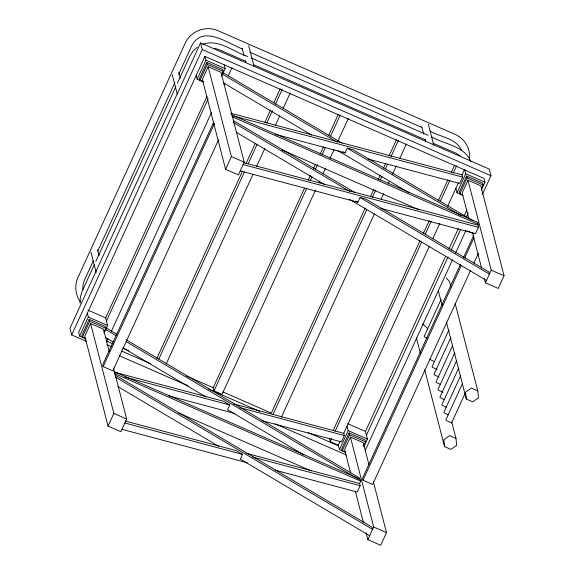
<?xml version="1.0" encoding="UTF-8"?>
<svg xmlns="http://www.w3.org/2000/svg" width="574" height="574" viewBox="0 0 574 574"><rect width="100%" height="100%" fill="white"/><g stroke="black" fill="none" stroke-linecap="round" stroke-linejoin="round"><path stroke-width="0.86" d="M80.109 303.323L80.31 297.21L82.053 291.506L94.337 264.679M82.85 289.361L83 284.848L84.392 280.291L93.289 260.861M469.467 159.565C470.981 149.254 464.911 138.757 455.462 134.517L217.675 30.573C205.786 25.399 190.798 31.046 185.366 42.835L77.791 277.902C74.398 285.687 75.402 294.914 80.288 301.845M97.731 251.147L174.898 82.534M178.629 74.39L191.594 46.056C202.536 24.252 227.756 43.359 242.214 48.912M95.822 261.421L175.816 86.624M177.309 83.374L189.585 56.546L192.771 51.466L197.298 47.247M482.39 194.486L490.971 175.73L489.249 169.079L200.556 42.885L69.949 328.271L71.671 334.922L86.43 341.372M71.671 334.922L202.27 49.536L200.556 42.885M481.335 190.109L484.965 182.188L483.982 178.385L204.911 56.395L78.66 332.267L79.642 336.07L86.057 338.875M79.642 336.07L88.346 317.042L87.363 313.239M203.598 82.025L197.183 79.219L205.894 60.198L204.911 56.395M103.944 332.202L105.76 328.242L105.264 326.341L89.228 319.331L81.967 335.187L82.462 337.082L85.67 338.488M221.126 76.148L223.3 71.398L222.805 69.497L206.769 62.487L199.515 78.337L200.003 80.238L203.21 81.644M82.462 337.082L89.716 321.232L89.228 319.331M200.003 80.238L207.264 64.381L206.769 62.487M109.239 351.604L103.428 329.124L90.599 323.514L84.794 336.199L108.048 426.116L120.877 431.727L126.682 419.042L113.487 368.034M208.14 66.67L202.335 79.355L225.589 169.273L238.418 174.883L244.223 162.198L220.968 72.281L208.14 66.67L231.394 156.587L225.589 169.273M104.332 332.59L107.596 325.458L105.63 317.853L207.013 96.324M106.448 321.024L208.204 98.678M221.873 75.746L225.137 68.607L224.154 64.812M106.506 341.925L107.991 338.667M111.349 331.341L211.526 112.439M224.19 84.773L224.936 83.144M228.287 75.818L232.011 67.682M213.679 122.233L102.689 364.763L103.177 366.664L112.798 370.869L218.579 139.733M103.177 366.664L214.547 123.317M108.048 426.116L113.853 413.431L90.599 323.514M156.924 358.226L242.58 171.052M245.93 163.733L255.243 143.385M264.923 122.226L270.512 110.021M273.863 102.696L280.198 88.862M158.862 358.951L244.517 171.784M248.241 163.64L257.181 144.11M266.86 122.951L272.449 110.746M275.427 104.238L282.128 89.587M166.137 364.081L252.912 174.474M256.635 166.338L264.829 148.429M275.255 125.649L279.725 115.883M283.075 108.558L290.15 93.096M315.521 190.123L222.038 394.381L214.023 390.872L213.198 387.708L304.442 188.329M308.166 180.193L310.405 175.307M313.382 168.799L315.248 164.731M320.084 154.155L323.435 146.829M328.651 135.435L338.337 114.276M214.023 390.872L306.753 188.243M310.103 180.918L311.969 176.849M315.32 169.524L317.551 164.645M322.021 154.88L325.372 147.554M330.215 136.978L340.274 115.001M318.871 182.797L319.618 181.169M322.968 173.843L325.573 168.146M330.043 158.381L334.14 149.434M337.864 141.297L348.289 118.509M114.104 372.103L223.408 401.24L229.744 404.993L227.569 409.75L303.789 454.895M275.046 134.23L345.11 152.906L347.292 148.149L353.053 149.685L472.99 220.717M125.154 421.015L236.172 450.612L242.515 454.364L240.334 459.121L369.685 535.729M240.233 170.916L357.882 202.27L360.056 197.513L365.825 199.056L488.833 271.911L489.407 274.128L360.056 197.513M365.193 208.046L271.344 413.122L222.863 391.927M370.402 196.652L373.76 189.334M378.223 179.569L380.088 175.501M383.439 168.175L385.678 163.289M389.029 155.963L396.476 139.69M272.908 414.658L366.757 209.589M372.339 197.384L375.69 190.059M380.16 180.293L382.026 176.225M385.376 168.9L387.608 164.02M390.966 156.695L398.413 140.415M281.296 417.355L374.406 213.908M381.107 199.257L383.712 193.56M388.182 183.795L389.301 181.355M392.652 174.03L396.376 165.893M399.726 158.567L406.428 143.923M333.207 430.4L419.981 240.786M423.332 233.46L429.287 220.445M438.227 200.914L447.914 179.755M451.264 172.43L454.615 165.104M345.885 452.448L339.464 449.643L338.323 445.209L330.301 441.7L331.794 438.45M335.144 431.124L421.546 242.328M425.269 234.192L431.225 221.169M440.165 201.639L449.851 180.48M453.202 173.154L456.552 165.829M338.323 445.209L340.131 441.241M261.708 420.627L341.43 441.88L344.335 435.537L343.761 433.32L429.402 246.189M432.753 238.856L439.835 223.386M447.663 206.281L458.404 182.812M368.149 159.041L459.702 183.443L462.608 177.101L462.034 174.883L464.574 169.337L465.715 173.771L457.012 192.799L462.622 195.253M339.464 449.643L348.174 430.615L347.026 426.181M363.765 445.776L365.581 441.815L365.093 439.914L349.049 432.904L341.795 448.76L342.291 450.662L345.498 452.061M481.313 188.932L483.129 184.972L482.634 183.07L466.597 176.06L459.344 191.91L459.831 193.811L463.039 195.217M342.291 450.662L349.544 434.805L349.049 432.904M459.831 193.811L467.085 177.962L466.597 176.06M368.845 464.316L363.256 442.697L350.42 437.094L344.615 449.772L350.657 473.12M484.298 278.526L485.417 282.846L498.246 288.457L504.051 275.771L480.797 185.854L467.968 180.243L462.163 192.929L468.872 218.866M363.794 446.959L367.417 439.031L365.451 431.426L445.589 256.32M448.947 248.987L458.26 228.631M464.23 215.594L466.834 209.897M366.434 435.228L448.064 256.865M451.049 250.35L460.735 229.169M466.332 216.958L468.19 212.882M365.215 450.511L452.534 259.713M455.519 253.191L465.966 230.361M275.075 470.156L357.258 492.061L360.156 485.719L359.582 483.502L360.673 481.127L360.185 479.225L114.011 371.615M380.856 208.398L475.523 233.632L478.429 227.29L477.726 222.375L231.552 114.771M460.47 264.291L362.51 478.336L363.005 480.237L372.626 484.449L470.587 270.397M463.448 257.776L473.507 235.806M363.005 480.237L461.331 265.375M464.689 258.049L473.995 237.708M473.937 263.071L478.407 253.306M450.82 337.648L434.08 374.234L434.245 374.865L439.124 377.068M452.412 346.065L436.046 381.832L436.211 382.463L440.416 384.444M373.315 481.608L386.51 532.615L380.706 545.3L367.869 539.689L373.674 527.011L350.42 437.094M485.417 282.846L491.222 270.16L467.968 180.243M456.717 360.458L439.978 397.036L440.143 397.674L444.355 399.655M460.649 375.661L443.91 412.24L444.075 412.878L448.287 414.859M462.249 384.078L445.876 419.845L446.041 420.477L451.594 422.909L465.363 392.831M202.773 44.313C218.859 38.523 233.317 52.04 247.853 56.517M230.662 113.214L462.034 174.883M232.965 115.898L462.608 177.101M243.426 162.585L477.855 225.073M243.139 164.573L478.429 227.29M233.482 403.924L343.761 433.32M125.075 377.096L229.744 404.993M239.832 407.676L344.335 435.537M168.986 395.916L234.845 413.467M246.268 453.295L359.582 483.502M124.867 423.002L242.515 454.364M252.582 457.048L360.156 485.719M121.968 429.345L247.394 462.78M214.159 48.202L218.945 49.586L246.009 61.418M434.518 361.642L430.313 359.661L430.148 359.023M437.158 369.462L432.279 367.26L432.114 366.628L448.854 330.05L449.019 330.681M443.056 392.272L438.177 390.069L438.012 389.437L454.751 352.852L454.917 353.491M446.321 407.253L442.109 405.273L441.944 404.641L458.683 368.063L458.848 368.695M249.59 52.134L421.84 127.428M430.034 131.008C440.287 137.251 456.222 137.982 461.539 150.374M251.125 57.945L428.161 135.335M431.44 136.763C444.47 144.411 464.309 145.71 470.795 161.473M253.392 64.647L425.65 139.941M433.033 143.17L456 153.208L460.24 155.769M202.27 49.536L490.971 175.73M205.894 60.198L225.137 68.607M465.715 173.771L484.965 182.188M207.264 64.381L223.3 71.398M467.085 177.962L483.129 184.972M232.047 116.673L478.221 224.276M281.848 149.857L418.884 209.761M467.301 230.92L473.866 233.79M231.394 156.587L244.223 162.198M491.222 270.16L504.051 275.771M477.762 390.872L471.347 388.067L465.629 392.157L466.318 399.052L472.739 401.857L478.458 397.768L477.762 390.872L455.132 303.373M455.993 438.436L449.578 435.63L443.86 439.72L444.556 446.615L450.97 449.42L456.689 445.331L455.993 438.436L451.738 421.976M87.987 310.139L105.63 317.853M347.808 423.712L365.451 431.426M88.346 317.042L107.596 325.458M348.174 430.615L367.417 439.031M89.716 321.232L105.76 328.242M349.544 434.805L365.581 441.815M106.585 341.099L113.157 343.977M123.015 348.289L128.77 350.8M186.084 375.855L213.198 387.708M106.936 344.63L111.865 346.782M121.717 351.087L150.453 363.651M208.749 389.136L259.656 411.386M308.102 432.559L338.481 445.84M119.241 355.715L188.129 385.828M275.068 423.827L346.423 455.017M114.499 373.516L360.673 481.127M178.256 412.799L311.187 470.91M113.853 413.431L126.682 419.042M373.674 527.011L386.51 532.615M427.271 338.38L424.416 336.852L424.251 336.221L440.99 299.635L441.155 300.274M223.028 72.676L342.104 143.199M222.066 73.981L337.117 142.122M347.292 148.149L461.238 215.637M343.001 151.651L345.11 152.906M223.795 83.065L311.739 135.155M337.964 150.689L408.939 192.721M233.216 120.511L354.861 192.563M233.015 122.276L349.875 191.486M355.765 201.022L357.882 202.27M236.273 132.264L324.819 184.706M349.458 199.3L486.501 280.471M106.219 327.941L117.024 334.333M126.28 339.822L359.245 477.798L359.625 479.276M105.25 329.246L116.056 335.639M126.079 341.58L355.191 477.274M356.734 478.185L358.276 479.103M105.415 337.397L113.085 341.946M123.058 347.851L205.894 396.907M114.857 374.865L372.017 527.169L372.591 529.386L115.431 377.082M117.907 386.611L218.622 446.256M422.514 323.966L426.783 327.625L427.766 329.282M446.314 277.902L449.535 281.719L450.877 286.914M472.445 232.7L481.615 268.151M455.864 188.365L457.012 192.799M428.34 124.171L433.801 145.272M421.754 126.675L423.72 134.266M425.025 139.331L425.686 141.864M438.328 290.817L442.138 305.54M446.393 321.992L466.318 399.052M451.437 422.27L451.594 422.909M416.337 337.519L420.369 353.103M424.624 369.556L444.556 446.615M248.714 45.655L254.167 66.749M242.12 48.151L244.086 55.75M245.399 60.808L245.83 62.501M355.349 491.272L363.399 522.397M366.083 532.772L367.869 539.689M329.483 438.536L330.301 441.7M196.2 75.424L197.183 79.219M178.83 72.18L180.358 78.093M172.236 74.685L177.258 94.093M97.566 249.755L99.094 255.66M90.972 252.259L96.21 272.507"/></g></svg>
